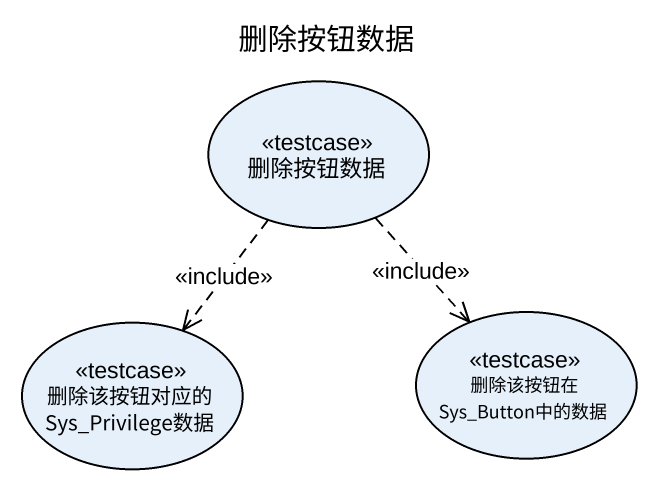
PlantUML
@startuml
title 删除按钮数据
usecase 删除按钮数据 <<testcase>>
usecase "删除该按钮对应的 Sys_Privilege数据" as 删除该按钮对应的_Sys_Privilege数据 <<testcase>>
usecase "删除该按钮在 Sys_Button中的数据" as 删除该按钮在_Sys_Button中的数据 <<testcase>>
删除按钮数据 ..> 删除该按钮对应的_Sys_Privilege数据 : <<include>>
删除按钮数据 ..> 删除该按钮在_Sys_Button中的数据 : <<include>>
@enduml
